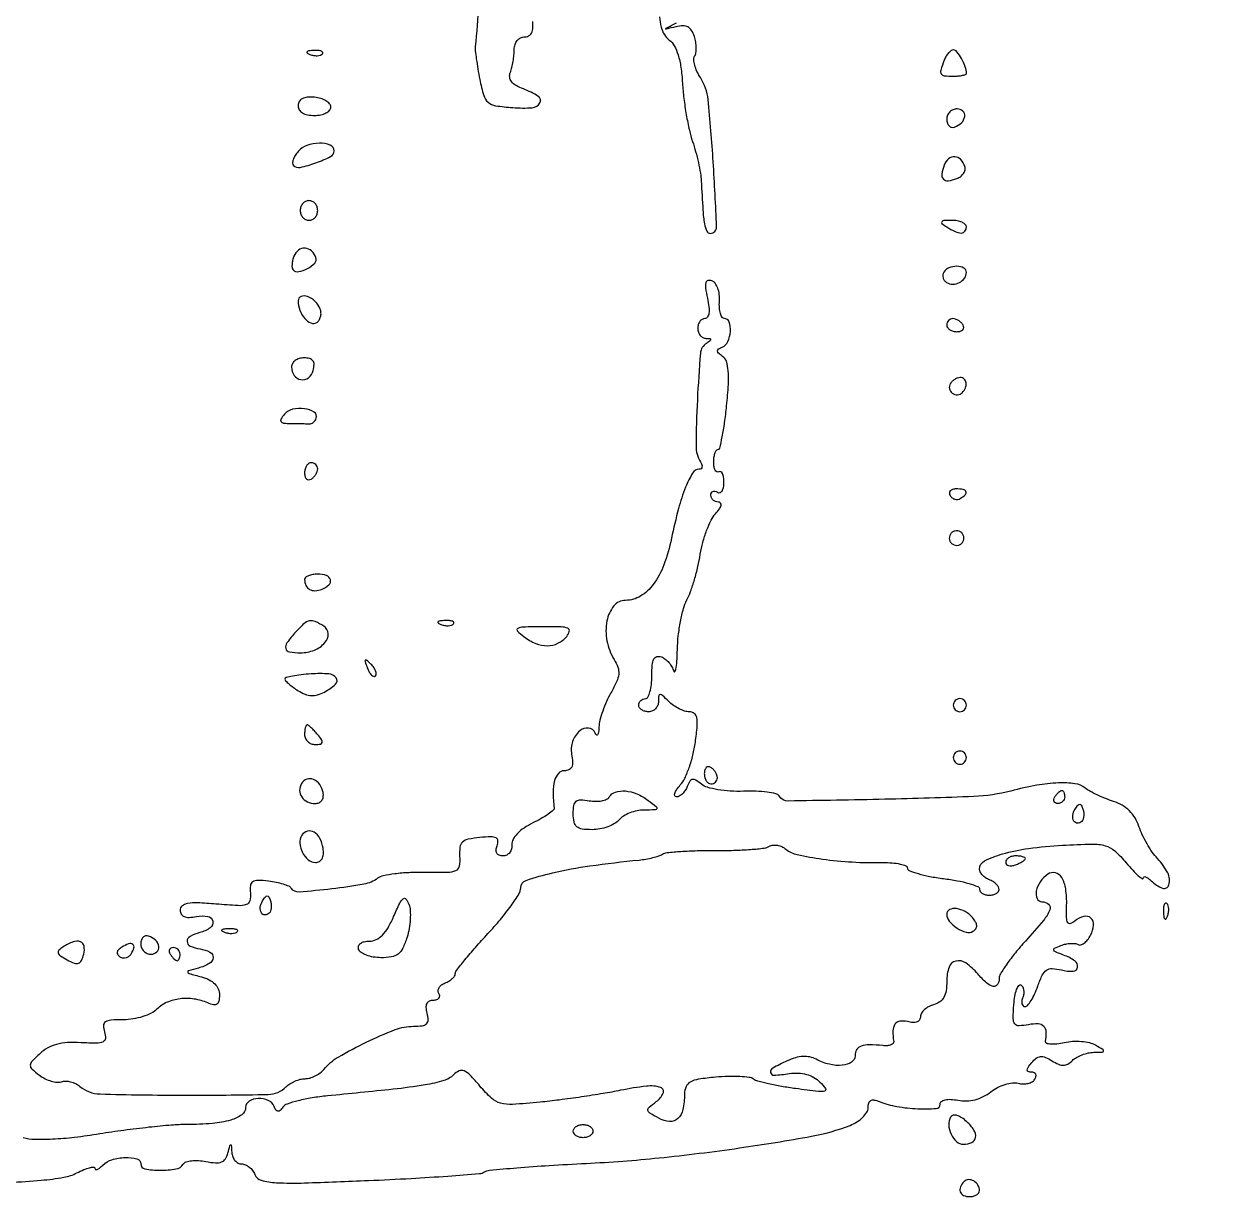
# Model space of a CAD drawing. Extents: x 0 to 4160, y 0 to 3120.
# Drawn here: x 2944.1 to 3125.7, y 1189 to 1369 of the extents above; entities that cross this region are included whole.
import ezdxf

# ---------------------------------------------------------------- set-up
doc = ezdxf.new("R2010")
doc.units = 0

msp = doc.modelspace()

# ---------------------------------------------------------------- linework, layer by layer
for points in [[(4159.499279, 606.274193, 0.000001), (4159.667734, 974.478125, 0.000057)], [(757.647081, 3119.740147, 0.000002), (520.492565, 3119.487217, 0.4139)], [(1964.75, 0.149832, 0.000016), (2717.930904, 0.232101, 0.000028), (3351.473438, 0.357111)], [(4159.806661, 1380.08378, 0.000034), (4159.883999, 1862.25)], [(3013.550137, 1371.921786, -0.00915), (3013.04372, 1365.5, 0.051861), (3013.047728, 1364.895808, 0.006788), (3013.206691, 1363.61875, 0.007834), (3013.440274, 1362.104813, 0.006484), (3013.735149, 1360.5, 0.022306), (3014.329684, 1358.063019, 0.145619), (3015.00559, 1357.015671, 0.139886), (3016.157292, 1356.486747, 0.020034), (3018.761939, 1356.192502, 0.033851), (3021.744894, 1356.178322, 0.251637), (3022.909534, 1356.901952, 0.403199), (3022.656327, 1357.91589, 0.049098), (3020.398345, 1359.038649, -0.03894), (3019.266136, 1359.573278, -0.097313), (3018.577438, 1360.168855, -0.138364), (3018.302418, 1360.840234, -0.120632), (3018.398345, 1361.595686, 0.031723), (3018.629173, 1362.334082, 0.017166), (3018.823264, 1363.266482, 0.017037), (3018.956352, 1364.233035, 0.025696), (3019, 1365.081787, -0.078064), (3019.11754, 1365.830044, -0.095709), (3019.457724, 1366.449121, -0.105381), (3019.973323, 1366.85552, -0.114882), (3020.593838, 1367, 0.168774), (3021.362141, 1367.266944, 0.184582), (3021.764581, 1367.942987, 0.067681), (3021.814933, 1369.312995, 0.009565)], [(3041.157963, 1370.056127, 0.052093), (3041.407467, 1368.487731, 0.070894), (3041.899842, 1367.33412, 0.098938), (3042.656093, 1366.50952, -0.110659), (3043.415415, 1365.642027, -0.050739), (3044.000131, 1364.248138, -0.038991), (3044.420014, 1362.35139, -0.019748), (3044.665417, 1359.915932, 0.015643), (3044.879197, 1357.604245, 0.011958), (3045.252231, 1355.092075, 0.012127), (3045.715347, 1352.754465, 0.027747), (3046.203574, 1351.026163, -0.015887), (3046.676183, 1349.493047, -0.012406), (3047.094529, 1347.801435, -0.012591), (3047.405525, 1346.205445, -0.029671), (3047.536153, 1345, 0.003629), (3047.785062, 1340.550099, 0.026758), (3048.032534, 1338.438029, 0.065476), (3048.371717, 1337.345059, 0.292738), (3048.910577, 1337, 0.426636), (3049.882081, 1338.013417, 0.005337), (3049.357833, 1347.914639, 0.009289), (3048.574098, 1357.43362, 0.119411), (3047.396912, 1360.778246, -0.035649), (3046.875142, 1361.722421, -0.042923), (3046.529683, 1362.675338, -0.048216), (3046.39121, 1363.503668, -0.156985), (3046.522987, 1364.037194, 0.102946), (3046.711195, 1364.555355, 0.039072), (3046.761524, 1365.326963, 0.036637), (3046.68603, 1366.200458, 0.036986), (3046.483896, 1367.050739, 0.061708), (3046.060324, 1367.972875, 0.133594), (3045.494667, 1368.501245, 0.128683), (3044.723962, 1368.6815, 0.055261), (3043.669349, 1368.536519, -0.001202), (3042.162511, 1368.160379, -0.528341), (3042.096369, 1368.21956, -0.244959), (3042.177123, 1368.334687, -0.000826), (3043.75, 1369.147544, 0.110992)], [(2941.991519, 1192.20202, 0.014894), (2946.804296, 1192.501034, 0.019498), (2950.233379, 1192.952229, 0.077009), (2952.24535, 1193.626875, -0.019659), (2953.302391, 1194.121847, -0.037563), (2954.190822, 1194.419749, -0.053928), (2954.811877, 1194.507707, -0.423894), (2955, 1194.32568, 0.310696), (2955.110933, 1194.16439, 0.187723), (2955.3525, 1194.165669, 0.07374), (2955.738463, 1194.388522, 0.028646), (2956.2, 1194.8, -0.124745), (2957.604788, 1195.636714, -0.063714), (2959.644095, 1195.969428, -0.074218), (2961.410983, 1195.76767, -0.339437), (2962, 1195, 0.361511), (2962.631573, 1194.240641, 0.044573), (2964.943297, 1194.022367, 0.043357), (2967.371787, 1194.220987, 0.215484), (2968.479756, 1194.967245, -0.178054), (2968.905038, 1195.300596, -0.049853), (2969.744257, 1195.4819, -0.043611), (2970.803436, 1195.509423, -0.034065), (2971.944989, 1195.361002, 0.029712), (2973.407447, 1195.157909, 0.111647), (2974.318419, 1195.28981, 0.158815), (2974.904963, 1195.765258, 0.080852), (2975.290214, 1196.643757, -0.002749), (2975.593192, 1197.794614, -0.290487), (2975.707781, 1197.899763, -0.442739), (2975.804938, 1197.824895, -0.003615), (2975.883999, 1196.75, 0.076867), (2976.033243, 1196.081412, 0.084836), (2976.375122, 1195.514062, 0.093655), (2976.8526, 1195.133875, 0.12202), (2977.393011, 1195, -0.103409), (2977.972182, 1194.878923, -0.066727), (2978.560219, 1194.522084, -0.062919), (2979.067635, 1193.995055, -0.068698), (2979.410341, 1193.373052, 0.240515), (2980.38479, 1192.49691, 0.052089), (2982.692008, 1192.133612, 0.021401), (2986.99631, 1192.09358, 0.002406), (2996.766522, 1192.468044, 0.003062), (3003.248237, 1192.787491, 0.004681), (3008.864323, 1193.151535, 0.001763), (3013.678071, 1193.525932, 0.118659), (3014.454719, 1193.781032, -0.11582), (3015.219658, 1194.037042, -0.002228), (3019.402569, 1194.405645, -0.00526), (3024.312461, 1194.764297, -0.003485), (3029.955527, 1195.077393, 0.01351), (3041.117514, 1195.921426, 0.010135), (3053.348329, 1197.430462, 0.009026), (3064.378343, 1199.222704, 0.04804), (3070.25, 1200.880256, 0.047948), (3071.301972, 1201.410611, 0.053502), (3072.192187, 1202.115438, 0.060724), (3072.801099, 1202.879447, 0.138782), (3073, 1203.582238, -0.071763), (3073.101765, 1204.287616, -0.20147), (3073.410786, 1204.666506, -0.169923), (3073.94176, 1204.748043, -0.049169), (3074.75, 1204.513423, 0.051582), (3077.40131, 1203.757604, 0.033484), (3080.572735, 1203.414739, 0.028292), (3083.370048, 1203.458996, 0.393167), (3084, 1204.136283, -0.236874), (3084.201604, 1204.537958, -0.10814), (3084.750708, 1204.786476, -0.067306), (3085.613532, 1204.851443, -0.032418), (3086.716057, 1204.713947, 0.055063), (3088.024439, 1204.610542, 0.055095), (3089.323583, 1204.795241, 0.054125), (3090.571405, 1205.264135, 0.049773), (3091.727945, 1206.000642, -0.047349), (3092.745047, 1206.655287, -0.042964), (3093.900232, 1207.132008, -0.045593), (3095.01527, 1207.374793, -0.095046), (3095.899029, 1207.316153, 0.058973), (3096.666148, 1207.209639, 0.062652), (3097.42079, 1207.289157, 0.070212), (3098.050018, 1207.533442, 0.127359), (3098.446158, 1207.912882, 0.085404), (3098.613543, 1208.328121, 0.164234), (3098.573616, 1208.680659, 0.180203), (3098.334417, 1208.915348, 0.105211), (3097.936572, 1209, -0.079043), (3097.436285, 1209.079586, -0.329538), (3097.269791, 1209.313484, -0.149768), (3097.403652, 1209.723773, -0.020009), (3097.962833, 1210.455217, -0.056068), (3098.659887, 1211.125809, -0.142317), (3099.308281, 1211.378266, -0.124297), (3100.048674, 1211.259721, -0.038058), (3101.060319, 1210.730257, 0.036825), (3102.05338, 1210.207401, 0.10675), (3102.810444, 1210.055262, 0.128344), (3103.478711, 1210.239973, 0.065201), (3104.175041, 1210.775041, -0.066773), (3104.792849, 1211.246702, -0.038182), (3105.642356, 1211.649101, -0.037407), (3106.575268, 1211.928783, -0.050457), (3107.45, 1212.030409, 0.006471), (3108.733814, 1212.066075, 0.334263), (3108.915395, 1212.214691, 0.325381), (3108.82512, 1212.434672, 0.006293), (3107.711804, 1213.101475, 0.076475), (3106.813555, 1213.454422, 0.035411), (3105.570465, 1213.643504, 0.034021), (3104.209441, 1213.660029, 0.040104), (3102.933226, 1213.485334, -0.024334), (3101.796574, 1213.293091, -0.045465), (3100.864451, 1213.266967, -0.06857), (3100.249697, 1213.391438, -0.367356), (3100.089844, 1213.664268, 0.054494), (3100.185798, 1215.13319, 0.188578), (3099.807267, 1215.989023, 0.189695), (3098.950512, 1216.357992, 0.055207), (3097.491302, 1216.243088, -0.03603), (3096.031627, 1216.071738, -0.249666), (3095.402966, 1216.371165, -0.164351), (3095.147989, 1217.163947, -0.014684), (3095.241302, 1219.284309, -0.022914), (3095.398779, 1220.599552, -0.044491), (3095.664346, 1221.622904, -0.070589), (3095.98598, 1222.235054, -0.393026), (3096.318174, 1222.301398, -0.139745), (3096.590529, 1222.003876, -0.079351), (3096.738327, 1221.534748, -0.068653), (3096.743818, 1220.971268, -0.059837), (3096.599558, 1220.398849, 0.053708), (3096.45756, 1219.863115, 0.096842), (3096.476246, 1219.410912, 0.145142), (3096.647055, 1219.114413, 0.192288), (3096.93356, 1219, 0.221199), (3097.336944, 1219.187638, 0.034751), (3097.867198, 1219.914059, 0.03307), (3098.410107, 1220.919867, 0.023358), (3098.889091, 1222.111692, -0.02673), (3099.574806, 1223.785221, -0.131953), (3100.229078, 1224.554608, -0.165286), (3101.097869, 1224.800751, -0.048632), (3102.486916, 1224.59264, 0.069611), (3104.279477, 1224.400269, 0.360691), (3104.971571, 1225.012722, 0.289303), (3104.55208, 1225.980028, 0.061092), (3102.839531, 1226.863658, -0.009844), (3101.572909, 1227.360774, -0.230307), (3101.324193, 1227.641853, -0.365756), (3101.450195, 1227.916874, -0.018374), (3102.429773, 1228.334678, -0.038881), (3103.163161, 1228.552481, -0.039312), (3103.918716, 1228.653089, -0.042313), (3104.587548, 1228.632496, -0.109996), (3105.040069, 1228.475236, 0.214296), (3105.448061, 1228.421328, 0.08854), (3105.956433, 1228.677939, 0.065545), (3106.486419, 1229.196994, 0.043407), (3106.952531, 1229.911303, 0.098107), (3107.420216, 1231.44595, 0.240489), (3107.003592, 1232.514418, 0.255316), (3105.925132, 1232.763564, 0.105339), (3104.554002, 1232.044818, -0.091464), (3103.882585, 1231.668987, -0.370299), (3103.480701, 1231.830158, -0.115822), (3103.287192, 1232.589613, -0.011804), (3103.296045, 1234.46049, 0.041711), (3103.158238, 1236.961978, 0.101959), (3102.543261, 1238.691553, 0.197377), (3101.574504, 1239.407147, 0.211466), (3100.418699, 1239.208359, 0.096655), (3099.289313, 1238.091488, 0.097925), (3098.669136, 1236.636938, 0.156048), (3098.786533, 1235.487684, 0.298249), (3099.531385, 1235, -0.181546), (3100.551011, 1234.617164, -0.323549), (3100.742949, 1233.784667, -0.074833), (3099.741209, 1232.145743, -0.009388), (3097, 1229, 0.013435), (3095.468119, 1227.213058, 0.017689), (3094.175, 1225.499465, 0.015254), (3093.207126, 1224.024027, 0.138391), (3093, 1223.290025, -0.137742), (3092.737634, 1222.355715, -0.319556), (3092.102904, 1222.083853, -0.131747), (3091.080305, 1222.610931, -0.03121), (3089.732028, 1224, 0.061455), (3087.9123, 1225.661384, 0.214269), (3086.388504, 1225.962399, 0.259074), (3085.352903, 1225.027901, 0.082605), (3085, 1222.90638, -0.036274), (3084.892253, 1221.423134, -0.090272), (3084.546112, 1220.396145, -0.116362), (3083.927062, 1219.713835, -0.086845), (3083, 1219.289749, 0.056807), (3082.235179, 1218.993745, 0.063477), (3081.5875, 1218.541508, 0.072617), (3081.148567, 1218.00913, 0.136974), (3081, 1217.476988, -0.146579), (3080.853043, 1216.986469, -0.156904), (3080.463706, 1216.673325, -0.107536), (3079.832294, 1216.576709, -0.04838), (3079, 1216.710251, 0.09807), (3077.843737, 1216.780017, 0.210491), (3077.09757, 1216.322359, 0.149647), (3076.774314, 1215.308364, 0.045545), (3076.903786, 1213.68338, -0.233229), (3076.816158, 1213.387283, -0.11392), (3076.482518, 1213.160038, -0.075058), (3075.940964, 1213.038231, -0.043431), (3075.272207, 1213.048534, 0.021435), (3073.158943, 1213.1741, 0.091308), (3071.916645, 1212.96644, 0.173735), (3071.250722, 1212.41484, 0.13455), (3071, 1211.5, -0.256925), (3070.463993, 1210.525737, -0.119372), (3069.053708, 1210.047032, -0.082301), (3067.082404, 1210.194398, -0.063221), (3065.062615, 1210.96649, 0.071559), (3064.103416, 1211.315019, 0.065611), (3063.055338, 1211.393366, 0.057493), (3061.903846, 1211.19419, 0.037135), (3060.636158, 1210.71649, 0.017227), (3058.442738, 1209.604904, 0.318884), (3058.122538, 1208.941884, 0.385236), (3058.641192, 1208.532753, 0.019551), (3060.963314, 1208.781308, -0.045233), (3062.351869, 1208.858206, -0.058546), (3063.611998, 1208.665127, -0.062978), (3064.718904, 1208.20392, -0.066302), (3065.654935, 1207.487922, -0.042147), (3066.485966, 1206.503595, -0.522396), (3066.346111, 1206.115523, -0.095667), (3065.418879, 1206.049262, -0.003583), (3061.941621, 1206.491779, -0.009667), (3059.784708, 1206.824561, -0.012204), (3057.804726, 1207.21937, -0.010346), (3056.172582, 1207.622099, -0.090035), (3055.5, 1207.940541, 0.125638), (3054.844892, 1208.196001, 0.017982), (3053.398438, 1208.320543, 0.019492), (3051.642005, 1208.339779, 0.015526), (3049.75, 1208.227876, 0.014229), (3047.134523, 1207.916262, 0.08746), (3045.85201, 1207.48909, 0.171532), (3045.216577, 1206.786211, 0.097347), (3044.984687, 1205.649306, -0.049949), (3044.731062, 1203.286699, -0.154637), (3043.952176, 1201.905925, -0.213212), (3042.70661, 1201.478981, -0.100709), (3041.044599, 1201.976132, -0.014131), (3039.693041, 1202.749366, -0.221989), (3039.406632, 1203.180862, -0.258834), (3039.576787, 1203.636429, -0.018856), (3040.665852, 1204.497616, 0.125714), (3041.733417, 1205.79293, 0.453268), (3041.357436, 1206.653406, 0.106826), (3039.172256, 1206.86134, 0.020557), (3035.22231, 1206.227626, -0.008741), (3032.559846, 1205.735692, -0.004669), (3029.25358, 1205.216078, -0.004647), (3025.867155, 1204.748336, -0.007228), (3022.938815, 1204.414519, -0.009101), (3018.73372, 1204.073799, -0.081357), (3016.895565, 1204.257689, -0.122404), (3015.529517, 1205.014037, -0.030518), (3013.756514, 1206.87752, 0.014824), (3012.257631, 1208.555266, 0.102088), (3011.355594, 1209.183743, 0.208006), (3010.590294, 1209.179835, 0.092797), (3009.741769, 1208.598912, -0.125831), (3008.245078, 1207.711788, -0.029745), (3005.391349, 1207.057941, -0.015144), (3000.499422, 1206.391132, -0.002199), (2990.5, 1205.379872, 0.016369), (2988.141878, 1205.073673, 0.021591), (2986.019824, 1204.632371, 0.019687), (2984.32291, 1204.130454, 0.156467), (2983.673869, 1203.649863, -0.042236), (2983.249822, 1203.153941, -0.21678), (2982.91847, 1203.032239, -0.233311), (2982.625779, 1203.205065, -0.048419), (2982.340536, 1203.75, 0.19489), (2981.448816, 1204.668844, 0.112), (2979.911181, 1204.968316, 0.128375), (2978.535597, 1204.563705, 0.263179), (2978, 1203.616631, -0.243715), (2977.421441, 1202.500174, -0.083355), (2975.72723, 1201.685424, -0.050432), (2972.94705, 1201.176216, -0.019125), (2969, 1201.009849, 0.019785), (2966.685456, 1200.909231, 0.006284), (2963.247608, 1200.579649, 0.006262), (2959.421722, 1200.115732, 0.006932), (2955.736539, 1199.56986, -0.010963), (2951.890042, 1199.031739, -0.016753), (2948.533288, 1198.750564, -0.018705), (2945.806304, 1198.716039, -0.063725), (2944.054099, 1198.984485, 0.046527)]]:
    msp.add_lwpolyline(points, format="xyb")
for points in [[(2987.8125, 1364.316886, 0.051402), (2988.359369, 1364.160852, 0.05415), (2988.916927, 1364.123424, 0.060344), (2989.402231, 1364.202593, 0.126455), (2989.729167, 1364.395833, 0.296942), (2989.77538, 1364.614691, 0.208169), (2989.592839, 1364.799335, 0.077125), (2989.112848, 1364.910055, 0.028489), (2988.416667, 1364.921053, 0.018894), (2987.670344, 1364.862007, 0.168741), (2987.37858, 1364.720685, 0.470617), (2987.395823, 1364.538436, 0.054073)], [(3084.606989, 1363.418213, 0.015787), (3084.084881, 1361.917637, 0.209457), (3084.147531, 1361.348708, 0.245206), (3084.599963, 1361.060467, 0.021585), (3086, 1361, 0.019696), (3086.766597, 1361.03021, 0.031851), (3087.4125, 1361.12285, 0.033708), (3087.88502, 1361.255419, 0.31754), (3088, 1361.418213, 0.087788), (3087.820251, 1362.434092, 0.039771), (3087.255405, 1363.66651, 0.036436), (3086.559124, 1364.724422, 0.233053), (3086, 1365, 0.157772), (3085.655374, 1364.888479, 0.055768), (3085.266569, 1364.53535, 0.048552), (3084.897279, 1364.023499, 0.040412)], [(2986, 1356.488798, 0.142682), (2986.178602, 1355.875664, 0.117227), (2986.669802, 1355.39888, 0.087273), (2987.460701, 1355.098459, 0.047262), (2988.5, 1355, 0.049302), (2989.456696, 1355.094565, 0.069298), (2990.265625, 1355.376556, 0.089473), (2990.810154, 1355.792464, 0.187154), (2991, 1356.281892, 0.179068), (2990.812968, 1356.787383, 0.081408), (2990.265625, 1357.248007, 0.065117), (2989.45659, 1357.596822, 0.048649), (2988.5, 1357.770691, 0.041739), (2987.413065, 1357.769762, 0.097688), (2986.635058, 1357.546849, 0.140938), (2986.171306, 1357.111487, 0.135045)], [(3085, 1354.416667, 0.077096), (3085.089234, 1353.841384, 0.119977), (3085.348828, 1353.414714, 0.144529), (3085.735738, 1353.204183, 0.134046), (3086.1875, 1353.229167, 0.113253), (3087.250696, 1353.877068, 0.165501), (3087.742973, 1354.846361, 0.244413), (3087.459866, 1355.653027, 0.190724), (3086.583333, 1356, 0.099038), (3085.979073, 1355.879125, 0.097945), (3085.465104, 1355.534896, 0.097945), (3085.120875, 1355.020927, 0.099038)], [(2986.019994, 1349.524091, 0.037932), (2985.56286, 1348.879546, 0.054097), (2985.268716, 1348.243192, 0.068192), (2985.16631, 1347.707007, 0.212605), (2985.294999, 1347.371667, 0.256581), (2986.331529, 1347.070157, 0.030795), (2988.704289, 1347.754571, 0.030439), (2990.966536, 1348.719721, 0.283953), (2991.5, 1349.583333, 0.306762), (2990.903455, 1350.464162, 0.098066), (2989.266946, 1350.769904, 0.079998), (2987.345959, 1350.439231, 0.137851)], [(3084.599669, 1347.399136, 0.053239), (3084.241507, 1346.052934, 0.233725), (3084.481819, 1345.291086, 0.241491), (3085.223835, 1345.035162, 0.056216), (3086.54003, 1345.376987, 0.069607), (3087.131914, 1345.704496, 0.082578), (3087.57237, 1346.166407, 0.095236), (3087.796894, 1346.68734, 0.13552), (3087.770658, 1347.188026, 0.108586), (3087.130739, 1348.260248, 0.189708), (3086.208525, 1348.696028, 0.200808), (3085.276537, 1348.376937, 0.120117)], [(2986.333333, 1340.5, 0.087646), (2986.434507, 1339.927262, 0.094518), (2986.725, 1339.440625, 0.100101), (2987.158026, 1339.115099, 0.111732), (2987.666667, 1339, 0.111732), (2988.175307, 1339.115099, 0.100101), (2988.608333, 1339.440625, 0.094518), (2988.898827, 1339.927262, 0.087646), (2989, 1340.5, 0.087646), (2988.898827, 1341.072738, 0.094518), (2988.608333, 1341.559375, 0.100101), (2988.175307, 1341.884901, 0.111732), (2987.666667, 1342, 0.111732), (2987.158026, 1341.884901, 0.100101), (2986.725, 1341.559375, 0.094518), (2986.434507, 1341.072738, 0.087646)], [(3085, 1338, 0.031558), (3086.301377, 1337.270972, 0.112355), (3087.227035, 1337.060308, 0.234725), (3087.775753, 1337.332924, 0.163584), (3088, 1338, 0.210568), (3087.832025, 1338.381177, 0.082215), (3087.339063, 1338.701752, 0.062416), (3086.611405, 1338.917196, 0.042523), (3085.75, 1338.984687, 0.011293), (3084.555791, 1338.949578, 0.220444), (3084.237851, 1338.781653, 0.409657), (3084.271114, 1338.520491, 0.023197)], [(2985.376987, 1333.54003, 0.03318), (2985.173447, 1332.882206, 0.041437), (2985.077362, 1332.250345, 0.046514), (2985.090357, 1331.728098, 0.168457), (2985.233333, 1331.433333, 0.248541), (2986.101229, 1331.166583, 0.076081), (2987.437108, 1331.640472, 0.078354), (2988.54228, 1332.479147, 0.278645), (2988.729764, 1333.310707, 0.128205), (2988.074634, 1334.317733, 0.169269), (2987.075044, 1334.74466, 0.178626), (2986.066919, 1334.449051, 0.142359)], [(3084.542705, 1331.069098, 0.108373), (3084.401101, 1330.665803, 0.099685), (3084.434921, 1330.22714, 0.095498), (3084.639411, 1329.820631, 0.090427), (3084.983688, 1329.510081, 0.142343), (3085.922836, 1329.249368, 0.116119), (3086.93936, 1329.501581, 0.11951), (3087.715504, 1330.171804, 0.156409), (3088, 1331.059017, 0.280205), (3087.598328, 1331.719488, 0.119333), (3086.552855, 1331.975841, 0.09745), (3085.337303, 1331.740337, 0.159216)], [(3048.473974, 1327.118494, -0.023788), (3048.700904, 1325.785602, -0.061806), (3048.698585, 1324.813608, -0.111589), (3048.483482, 1324.220836, -0.255459), (3048.079455, 1324, 0.13778), (3047.667817, 1323.884374, 0.100168), (3047.31709, 1323.559375, 0.086008), (3047.080961, 1323.073271, 0.070264), (3047, 1322.5, 0.081749), (3047.094491, 1321.92593, 0.09112), (3047.367188, 1321.436127, 0.099323), (3047.773192, 1321.105752, 0.118755), (3048.25, 1320.984687, -0.025185), (3048.832758, 1320.948154, -0.35572), (3048.969105, 1320.808748, -0.261862), (3048.875826, 1320.600674, -0.017674), (3048.319726, 1320.218763, 0.234847), (3047.409916, 1318.711307, 0.007918), (3046.93942, 1311.576383, 0.010385), (3046.73453, 1304.571545, 0.141444), (3047.414732, 1302.137967, -0.057612), (3047.619237, 1301.701851, -0.123945), (3047.647504, 1301.334278, -0.190759), (3047.501554, 1301.094546, -0.16316), (3047.219532, 1301, 0.26337), (3046.218015, 1300.43314, 0.039598), (3045.150489, 1298.286858, 0.030904), (3044.062815, 1295.011389, 0.012785), (3042.983138, 1290.466862, -0.036308), (3041.813064, 1286.401935, -0.070856), (3040.216105, 1283.438904, -0.096437), (3038.254045, 1281.637578, -0.138484), (3035.996205, 1281, 0.226589), (3034.194791, 1280.139458, 0.122763), (3033.136735, 1277.863657, 0.095073), (3033.132755, 1274.823758, 0.092318), (3034.25, 1271.963461, -0.056171), (3034.8099, 1270.787217, -0.108016), (3034.931042, 1269.755177, -0.082481), (3034.616435, 1268.58638, -0.023064), (3033.75, 1266.89599, 0.024838), (3033.074267, 1265.56606, 0.020966), (3032.490872, 1264.099097, 0.021485), (3032.072086, 1262.714062, 0.053621), (3031.921053, 1261.66896, -0.021518), (3031.860057, 1260.902483, -0.109734), (3031.717915, 1260.501973, -0.454909), (3031.536053, 1260.473125, -0.123201), (3031.340382, 1260.74201, 0.274561), (3030.326443, 1261.514356, 0.214144), (3028.980047, 1261.087713, 0.126913), (3027.891336, 1259.460059, 0.132249), (3027.74848, 1257.535409, -0.032334), (3027.900253, 1256.320066, -0.120447), (3027.763129, 1255.567141, -0.187895), (3027.340818, 1255.149826, -0.102353), (3026.616577, 1255, 0.217885), (3025.7318, 1254.595224, 0.112914), (3025.150285, 1253.499172, 0.068241), (3024.92341, 1251.717342, 0.029167), (3025.086801, 1249.316169, -0.254081), (3024.950554, 1248.966319, -0.022078), (3024.167919, 1248.361865, -0.024787), (3023.109043, 1247.692193, -0.016535), (3021.836801, 1247.027747, 0.035185), (3020.487326, 1246.257641, 0.05371), (3019.453856, 1245.393795, 0.066888), (3018.810418, 1244.518072, 0.146296), (3018.638889, 1243.711578, -0.086917), (3018.578316, 1243.058098, -0.101478), (3018.297565, 1242.502776, -0.109514), (3017.841496, 1242.132244, -0.116555), (3017.2819, 1242, -0.089974), (3016.695344, 1242.106411, -0.174544), (3016.337081, 1242.41096, -0.155325), (3016.230727, 1242.903968, -0.067776), (3016.385731, 1243.562816, 0.103157), (3016.508094, 1244.317109, 0.277905), (3016.219144, 1244.751574, 0.118258), (3015.423192, 1244.918189, 0.016775), (3013.74272, 1244.812816, 0.026462), (3011.972275, 1244.546904, 0.138454), (3011.10561, 1244.098843, 0.174335), (3010.708435, 1243.323269, 0.047946), (3010.663494, 1241.930905, -0.060798), (3010.576301, 1240.426483, -0.247684), (3010.029249, 1239.728753, -0.103057), (3008.773508, 1239.454693, -0.00728), (3005.163494, 1239.473004, 0.016616), (3002.895917, 1239.442168, 0.019822), (3000.765916, 1239.257535, 0.018973), (2999.004474, 1238.965959, 0.109069), (2998.146006, 1238.583347, -0.115827), (2996.053279, 1237.683923, -0.014817), (2991.178626, 1236.968817, -0.010122), (2986.162775, 1236.486905, -0.26995), (2985, 1237.05116, 0.144216), (2984.626411, 1237.361172, 0.02566), (2983.765625, 1237.680169, 0.025881), (2982.685251, 1237.958151, 0.020794), (2981.5, 1238.147612, 0.022151), (2979.849807, 1238.267681, 0.152564), (2979.076847, 1238.050046, 0.22449), (2978.726854, 1237.48161, 0.053254), (2978.72248, 1236.338778, -0.086134), (2978.639562, 1235.143561, -0.260333), (2978.102348, 1234.567442, -0.092394), (2976.850167, 1234.407934, -0.007205), (2973.47248, 1234.651455, 0.010606), (2970.679537, 1234.833726, 0.054017), (2969.127557, 1234.734307, 0.129444), (2968.312145, 1234.360975, 0.224665), (2968, 1233.701349, 0.136038), (2968.165362, 1233.104819, 0.168616), (2968.605001, 1232.737607, 0.103761), (2969.368055, 1232.618377, 0.034289), (2970.5, 1232.755249, -0.089816), (2972.232095, 1232.772107, -0.30969), (2972.996811, 1232.03049, -0.299554), (2972.5917, 1231.022115, -0.087954), (2971, 1230.289749, 0.058933), (2969.513102, 1229.707027, 0.280959), (2969.069997, 1228.953813, 0.295899), (2969.543082, 1228.249406, 0.062228), (2971.039611, 1227.819551, -0.081744), (2972.55956, 1227.318326, -0.300533), (2973.02591, 1226.475217, -0.247816), (2972.449818, 1225.565438, -0.066002), (2970.809017, 1224.893568, 0.005646), (2969.277517, 1224.472796, 0.424348), (2969.16856, 1224.267901, 0.249178), (2969.385461, 1224.058216, 0.003289), (2971.25, 1223.53516, -0.04643), (2972.454358, 1223.082228, -0.083441), (2973.311942, 1222.47128, -0.100466), (2973.821205, 1221.702454, -0.096492), (2974, 1220.784603, -0.043221), (2973.917601, 1219.833144, -0.198874), (2973.627193, 1219.375446, -0.210898), (2973.11143, 1219.272469, -0.048796), (2972.25, 1219.554262, 0.066183), (2970.151919, 1220.160962, 0.06767), (2967.984459, 1220.191706, 0.071937), (2966.007782, 1219.656168, 0.094579), (2964.465211, 1218.608068, -0.082866), (2963.600557, 1217.990727, -0.037386), (2962.302575, 1217.47237, -0.035688), (2960.817636, 1217.118616, -0.040653), (2959.361184, 1217, 0.016522), (2957.453899, 1216.936957, 0.127172), (2956.611804, 1216.658766, 0.254179), (2956.309004, 1216.10571, 0.077766), (2956.458424, 1215.130995, -0.087411), (2956.590434, 1214.143937, -0.283628), (2956.236237, 1213.619672, -0.109652), (2955.257547, 1213.415715, -0.010848), (2952.842818, 1213.499465, 0.027861), (2950.800746, 1213.500804, 0.050475), (2949.151722, 1213.241591, 0.059898), (2947.791496, 1212.703918, 0.06357), (2946.627315, 1211.867418, 0.013879), (2945.372919, 1210.63199, 0.188487), (2945.131684, 1210.049532, 0.219553), (2945.369891, 1209.504733, 0.019401), (2946.560309, 1208.527105, 0.045554), (2947.404307, 1208.000636, 0.044751), (2948.334636, 1207.632031, 0.048396), (2949.210182, 1207.462671, 0.109359), (2949.876748, 1207.54541, -0.094253), (2950.511347, 1207.643526, -0.054128), (2951.280167, 1207.533061, -0.051425), (2952.057526, 1207.246115, -0.059157), (2952.721038, 1206.816555, 0.168256), (2955.782263, 1205.666622, 0.005957), (2968.571491, 1205.487148, 0.00545), (2981.449291, 1205.600243, 0.193785), (2984.149832, 1206.75, -0.056687), (2984.751377, 1207.228615, -0.038845), (2985.525545, 1207.632812, -0.039107), (2986.343857, 1207.908859, -0.061873), (2987.077555, 1208, 0.071224), (2987.806603, 1208.104381, 0.044602), (2988.610451, 1208.419462, 0.043926), (2989.3631, 1208.881434, 0.060016), (2989.940209, 1209.427956, -0.086941), (2992.143375, 1211.301147, -0.020677), (2996.408853, 1213.575378, -0.020419), (3000.837713, 1215.487942, -0.091963), (3003.598226, 1216, 0.029705), (3004.957643, 1216.080835, 0.161219), (3005.617238, 1216.39013, 0.213992), (3005.858118, 1216.974456, 0.05635), (3005.710251, 1218, -0.047857), (3005.56842, 1218.878104, -0.126882), (3005.686307, 1219.498023, -0.174262), (3006.054399, 1219.866115, -0.110532), (3006.652637, 1220, 0.071959), (3007.1673, 1220.074455, 0.147686), (3007.504744, 1220.295825, 0.188974), (3007.614828, 1220.624262, 0.126528), (3007.495635, 1221.007063, -0.148943), (3007.382065, 1221.437686, -0.123594), (3007.515309, 1221.894529, -0.099723), (3007.885502, 1222.309425, -0.069381), (3008.436618, 1222.614052, 0.040945), (3009.034847, 1222.90174, 0.04895), (3009.540757, 1223.268995, 0.056214), (3009.889521, 1223.656563, 0.156366), (3010, 1224.001196, -0.166182), (3010.169605, 1224.497404, -0.005689), (3011.463606, 1226.130434, -0.010127), (3013.073282, 1228.034868, -0.006834), (3014.98249, 1230.144208, 0.013855), (3016.891866, 1232.314207, 0.018133), (3018.506516, 1234.404888, 0.015841), (3019.714159, 1236.209767, 0.137672), (3019.98249, 1237.127751, -0.320205), (3020.815917, 1238.269538, -0.022381), (3024.854396, 1239.412177, -0.022806), (3030.539152, 1240.478212, -0.010409), (3038.042302, 1241.374949, 0.018444), (3039.090901, 1241.517393, 0.017774), (3040.139302, 1241.738052, 0.018018), (3041.047744, 1241.998315, 0.059701), (3041.610986, 1242.259576, -0.112886), (3042.335293, 1242.50666, -0.008511), (3044.416541, 1242.688, -0.011405), (3046.932644, 1242.806547, -0.008421), (3049.720511, 1242.827266, 0.009352), (3052.51666, 1242.853256, 0.012388), (3055.058437, 1242.987519, 0.00979), (3057.158019, 1243.19209, 0.109653), (3057.945632, 1243.466399, -0.111592), (3058.484222, 1243.651668, -0.06972), (3059.153873, 1243.63146, -0.064509), (3059.847037, 1243.418387, -0.066513), (3060.455163, 1243.037212, 0.120927), (3062.189857, 1242.194893, 0.018325), (3066.015381, 1241.519662, 0.020206), (3070.565142, 1241.073936, 0.018766), (3075.25, 1240.981534, -0.02287), (3076.687232, 1240.941389, -0.03683), (3077.898438, 1240.761699, -0.042538), (3078.767061, 1240.487344, -0.303822), (3079, 1240.139381, 0.310478), (3079.268377, 1239.748844, 0.021049), (3080.615625, 1239.295587, 0.024267), (3082.391904, 1238.872332, 0.015276), (3084.5, 1238.543267, -0.015598), (3086.608068, 1238.212813, -0.024745), (3088.384375, 1237.785334, -0.021775), (3089.728114, 1237.326286, -0.308806), (3090, 1236.928044, 0.158821), (3090.115345, 1236.574075, 0.096983), (3090.440625, 1236.272613, 0.078773), (3090.92637, 1236.069055, 0.059974), (3091.5, 1236, 0.057609), (3092.073715, 1236.066322, 0.076852), (3092.559375, 1236.262322, 0.095748), (3092.884842, 1236.552359, 0.164455), (3093, 1236.893011, 0.13875), (3092.891374, 1237.276919, 0.061199), (3092.559375, 1237.692784, 0.053891), (3092.073796, 1238.075237, 0.048303), (3091.5, 1238.361626, -0.056912), (3090.926375, 1238.660342, -0.058473), (3090.440625, 1239.078387, -0.064735), (3090.110422, 1239.546767, -0.121791), (3090, 1239.993366, -0.282683), (3090.763143, 1241.235326, -0.047294), (3093.483032, 1242.303752, -0.037085), (3097.496343, 1243.140915, -0.018696), (3102.647183, 1243.627163, -0.008336), (3107.191486, 1243.809325, -0.073216), (3109.184389, 1243.563406, -0.116871), (3110.628005, 1242.77169, -0.034256), (3112.397183, 1240.939822, 0.011628), (3113.3969, 1239.806311, 0.024382), (3114.235423, 1238.983361, 0.036455), (3114.826664, 1238.529784, 0.59682), (3115, 1238.623275, -0.282822), (3115.110936, 1238.80371, -0.204638), (3115.3525, 1238.819337, -0.081036), (3115.738408, 1238.608102, -0.030723), (3116.2, 1238.2, 0.106689), (3117.929952, 1237.084248, 0.440207), (3118.914508, 1237.583266, 0.192093), (3118.718422, 1239.404765, 0.065901), (3117.151463, 1241.607048, -0.036525), (3116.373435, 1242.575079, -0.020204), (3115.56277, 1243.857862, -0.020054), (3114.842493, 1245.231038, -0.030316), (3114.338963, 1246.48311, 0.056061), (3113.734358, 1247.788465, 0.062018), (3112.871344, 1248.878597, 0.061739), (3111.763668, 1249.727605, 0.054767), (3110.4375, 1250.321773, -0.017395), (3109.21202, 1250.764362, -0.015061), (3107.958979, 1251.311185, -0.015316), (3106.853552, 1251.875811, -0.042096), (3106.124982, 1252.360473, 0.135221), (3104.570305, 1253.022058, 0.043471), (3102.04331, 1253.139986, 0.034729), (3098.762381, 1252.778675, 0.018627), (3094.781204, 1251.903602, -0.052913), (3089.156944, 1251.065748, -0.005283), (3075.54177, 1250.635504, -0.001749), (3060.827502, 1250.377585, -0.263681), (3059.401318, 1251.159671, 0.203422), (3058.93216, 1251.491678, 0.021603), (3057.584371, 1251.724821, 0.023901), (3055.885061, 1251.86156, 0.016972), (3053.972921, 1251.858808, -0.024002), (3051.969058, 1251.88409, -0.027156), (3050.058744, 1252.104575, -0.02845), (3048.467382, 1252.47063, -0.102797), (3047.553617, 1252.955502, 0.031076), (3046.718706, 1253.565006, 0.1837), (3046.198138, 1253.673304, 0.219533), (3045.793231, 1253.401935, 0.045465), (3045.404844, 1252.612624, -0.052637), (3045.090312, 1251.995845, -0.05635), (3044.659952, 1251.473708, -0.063246), (3044.184591, 1251.117894, -0.129777), (3043.738024, 1251, -0.306808), (3043.493846, 1251.1654, -0.176527), (3043.482524, 1251.535531, -0.074248), (3043.778411, 1252.122239, -0.03007), (3044.339894, 1252.823085, 0.073923), (3045.018713, 1253.841351, 0.025394), (3045.69342, 1255.484482, 0.024594), (3046.264011, 1257.398832, 0.026076), (3046.630805, 1259.323085, 0.011326), (3046.916371, 1261.826807, 0.071586), (3046.849824, 1263.105084, 0.182377), (3046.450713, 1263.747755, 0.165043), (3045.707353, 1264, -0.078212), (3044.995007, 1264.112114, -0.038098), (3044.140821, 1264.461607, -0.036593), (3043.288147, 1264.970046, -0.043667), (3042.571429, 1265.571429, 0.008694), (3041.608195, 1266.501734, 0.18989), (3041.25, 1266.642857, 0.385629), (3041.043627, 1266.455886, 0.024648), (3041, 1265.571429, -0.094386), (3040.885751, 1264.971599, -0.09673), (3040.559375, 1264.461607, -0.098961), (3040.072357, 1264.120227, -0.103894), (3039.5, 1264, -0.064853), (3038.926543, 1264.074694, -0.082425), (3038.440625, 1264.29375, -0.098894), (3038.115568, 1264.618646, -0.148195), (3038, 1265, -0.099038), (3038.076342, 1265.381638, -0.097945), (3038.29375, 1265.70625, -0.097945), (3038.618362, 1265.923658, -0.099038), (3039, 1266, 0.276402), (3039.385602, 1266.230795, 0.052907), (3039.70625, 1267.018906, 0.042931), (3039.927447, 1268.139546, 0.027274), (3040, 1269.468615, -0.01919), (3040.064724, 1271.15441, -0.096031), (3040.314097, 1272.061726, -0.22185), (3040.770641, 1272.426757, -0.152222), (3041.443073, 1272.383471, -0.076497), (3042.02789, 1272.049323, -0.048784), (3042.591765, 1271.503327, -0.04789), (3043.051761, 1270.842799, -0.063511), (3043.327072, 1270.164856, 0.583179), (3043.502618, 1270.118912, 0.152055), (3043.674361, 1270.457801, 0.026935), (3043.81379, 1271.682067, 0.008779), (3043.890159, 1273.5, -0.022192), (3044.035014, 1275.602004, -0.019332), (3044.368742, 1277.782993, -0.019774), (3044.82542, 1279.733056, -0.052899), (3045.34783, 1281.059125, 0.034785), (3045.910181, 1282.347893, 0.014283), (3046.498405, 1284.16334, 0.014051), (3047.021197, 1286.155214, 0.017504), (3047.389286, 1288.033, -0.025845), (3047.777765, 1289.853454, -0.023924), (3048.360027, 1291.672654, -0.024668), (3049.035755, 1293.240535, -0.069941), (3049.702604, 1294.223875, 0.027531), (3050.299645, 1294.961406, 0.094295), (3050.559764, 1295.517634, 0.245191), (3050.481258, 1295.85068, 0.217958), (3050.154988, 1296, -0.090524), (3049.714043, 1296.080492, -0.09553), (3049.339278, 1296.311086, -0.099669), (3049.088518, 1296.654983, -0.108259), (3049, 1297.059017, -0.108972), (3049.078288, 1297.413961, -0.182303), (3049.29375, 1297.6254, -0.161196), (3049.6179, 1297.656512, -0.082592), (3050, 1297.5, 0.210115), (3050.378029, 1297.446971, 0.178861), (3050.70625, 1297.685686, 0.100989), (3050.928563, 1298.231628, 0.046386), (3051, 1299, 0.035737), (3050.944284, 1299.778539, 0.076575), (3050.769196, 1300.353217, 0.147442), (3050.511246, 1300.634948, 0.279514), (3050.214286, 1300.632436, -0.251349), (3049.917433, 1300.614282, -0.161426), (3049.659375, 1300.855415, -0.085489), (3049.484398, 1301.368544, -0.039538), (3049.428571, 1302.073419, -0.0319), (3049.475705, 1302.81145, -0.049221), (3049.61881, 1303.434067, -0.063285), (3049.827381, 1303.865089, -0.253668), (3050.076191, 1304, 0.34816), (3050.357408, 1304.222828, 0.008401), (3050.734111, 1305.957381, 0.014723), (3051.098121, 1308.108783, 0.009017), (3051.406498, 1310.663423, 0.010341), (3051.672724, 1313.92616, 0.035346), (3051.651594, 1316.054156, 0.05759), (3051.375041, 1317.449618, 0.162923), (3050.794593, 1318.239554, -0.028766), (3050.176297, 1318.731014, -0.205388), (3050.018297, 1319.069666, -0.264621), (3050.17238, 1319.361355, -0.045522), (3050.75, 1319.659464, 0.197354), (3051.592452, 1320.484845, 0.083754), (3051.973389, 1322.049514, 0.099304), (3051.792482, 1323.474679, 0.322141), (3051.061736, 1324, -0.25731), (3050.71569, 1324.190709, -0.071795), (3050.45439, 1324.775731, -0.053368), (3050.307831, 1325.629082, -0.033668), (3050.311736, 1326.640786, 0.048634), (3050.284376, 1327.692006, 0.058801), (3050.049251, 1328.649987, 0.069086), (3049.652689, 1329.382667, 0.150601), (3049.144519, 1329.759279, 0.142204), (3048.54868, 1329.792874, 0.281054), (3048.222163, 1329.473613, 0.100679), (3048.183765, 1328.673971, 0.015877)], [(2986.015313, 1326.718615, 0.085763), (2986.282531, 1325.280147, 0.088168), (2987.016031, 1324.030158, 0.116085), (2987.960788, 1323.336798, 0.24354), (2988.844523, 1323.40391, 0.109288), (2989.212083, 1323.761241, 0.081894), (2989.442131, 1324.278639, 0.077038), (2989.502543, 1324.87369, 0.078615), (2989.379007, 1325.454706, 0.109293), (2988.618212, 1326.605533, 0.102739), (2987.427213, 1327.359196, 0.18195), (2986.452138, 1327.358675, 0.315611)], [(3085, 1323, 0.153634), (3085.120018, 1322.618621, 0.097988), (3085.457961, 1322.29375, 0.080552), (3085.962904, 1322.074545, 0.062283), (3086.559017, 1322, 0.066118), (3087.110654, 1322.073267, 0.138808), (3087.478525, 1322.29375, 0.191142), (3087.607943, 1322.620352, 0.139169), (3087.5, 1323, 0.06081), (3087.193797, 1323.382515, 0.051032), (3086.7871, 1323.70625, 0.053229), (3086.346558, 1323.926698, 0.089642), (3085.940983, 1324, 0.105429), (3085.581949, 1323.923444, 0.099231), (3085.276414, 1323.70625, 0.096318), (3085.071618, 1323.381732, 0.092995)], [(2985, 1316.606989, 0.155553), (2985.407311, 1315.32943, 0.200723), (2986.4422, 1314.684419, 0.209423), (2987.592911, 1314.980339, 0.164056), (2988.307844, 1316.069197, 0.053891), (2988.44361, 1316.979195, 0.168643), (2988.267024, 1317.563011, 0.177084), (2987.774499, 1317.8945, 0.060541), (2986.90638, 1318, 0.071398), (2986.177848, 1317.895435, 0.086699), (2985.559999, 1317.590803, 0.100339), (2985.146942, 1317.1382, 0.13576)], [(3085.542705, 1314.069098, 0.195483), (3085.412739, 1313.300347, 0.177971), (3085.849183, 1312.620737, 0.173509), (3086.632003, 1312.375083, 0.18866), (3087.36052, 1312.693853, 0.094258), (3087.860497, 1313.428701, 0.135693), (3087.969472, 1314.203471, 0.182678), (3087.664889, 1314.772622, 0.181466), (3087.059017, 1315, 0.08447), (3086.65652, 1314.931514, 0.05343), (3086.225445, 1314.726548, 0.051896), (3085.832549, 1314.425195, 0.064898)], [(2983.914323, 1309.396765, 0.036947), (2983.396706, 1308.669974, 0.295346), (2983.408218, 1308.277981, 0.222037), (2983.796634, 1308.050356, 0.02328), (2984.877555, 1308, -0.00318), (2985.743299, 1307.994494, -0.003404), (2986.589501, 1307.977969, -0.003229), (2987.316457, 1307.954123, -0.01596), (2987.725, 1307.925, 0.122569), (2988.025778, 1307.967644, 0.078399), (2988.329824, 1308.150411, 0.07073), (2988.590887, 1308.441042, 0.067321), (2988.765892, 1308.797675, 0.341024), (2988.442254, 1309.725669, 0.114259), (2987.00331, 1310.251565, 0.086281), (2985.161086, 1310.160718, 0.165656)], [(2987, 1300.440983, 0.066118), (2987.073267, 1299.889346, 0.138808), (2987.29375, 1299.521475, 0.191142), (2987.620352, 1299.392057, 0.139169), (2988, 1299.5, 0.06081), (2988.382515, 1299.806203, 0.051032), (2988.70625, 1300.2129, 0.053229), (2988.926698, 1300.653442, 0.089642), (2989, 1301.059017, 0.105429), (2988.923444, 1301.418051, 0.099231), (2988.70625, 1301.723586, 0.096318), (2988.381732, 1301.928382, 0.092995), (2988, 1302, 0.153634), (2987.618621, 1301.879982, 0.097988), (2987.29375, 1301.542039, 0.080552), (2987.074545, 1301.037096, 0.062283)], [(3085.510081, 1296.983688, 0.090427), (3085.820631, 1296.639411, 0.095498), (3086.22714, 1296.434921, 0.099685), (3086.665803, 1296.401101, 0.108373), (3087.069098, 1296.542705, 0.050477), (3087.838655, 1297.13314, 0.315493), (3087.933879, 1297.592818, 0.25701), (3087.519563, 1297.914842, 0.039415), (3086.440983, 1298, 0.067432), (3085.890269, 1297.925389, 0.140899), (3085.524436, 1297.701458, 0.190788), (3085.397824, 1297.36964, 0.136093)], [(3085.552786, 1291.08541, 0.099038), (3085.401684, 1290.679226, 0.097945), (3085.417584, 1290.244476, 0.097945), (3085.597789, 1289.848514, 0.099038), (3085.91459, 1289.552786, 0.099038), (3086.320774, 1289.401684, 0.097945), (3086.755524, 1289.417584, 0.097945), (3087.151486, 1289.597789, 0.099038), (3087.447214, 1289.91459, 0.099038), (3087.598316, 1290.320774, 0.097945), (3087.582416, 1290.755524, 0.097945), (3087.402211, 1291.151486, 0.099038), (3087.08541, 1291.447214, 0.099038), (3086.679226, 1291.598316, 0.097945), (3086.244476, 1291.582416, 0.097945), (3085.848514, 1291.402211, 0.099038)], [(2987, 1284.166667, 0.110173), (2987.198496, 1283.276768, 0.153921), (2987.747118, 1282.681173, 0.139064), (2988.58597, 1282.471772, 0.083866), (2989.597766, 1282.67589, 0.089945), (2990.698443, 1283.344399, 0.281425), (2990.941332, 1284.138258, 0.254562), (2990.341089, 1284.782212, 0.08067), (2989, 1285, 0.039769), (2988.23419, 1284.938993, 0.059018), (2987.5875, 1284.755208, 0.07762), (2987.147449, 1284.48558, 0.219986)], [(3007.8125, 1277.316886, 0.051402), (3008.359369, 1277.160852, 0.05415), (3008.916927, 1277.123424, 0.060344), (3009.402231, 1277.202593, 0.126455), (3009.729167, 1277.395833, 0.296942), (3009.77538, 1277.614691, 0.208169), (3009.592839, 1277.799335, 0.077125), (3009.112848, 1277.910055, 0.028489), (3008.416667, 1277.921053, 0.018894), (3007.670344, 1277.862007, 0.168741), (3007.37858, 1277.720685, 0.470617), (3007.395823, 1277.538436, 0.054073)], [(2985.654988, 1276.171259, 0.023761), (2984.307802, 1274.532478, 0.219571), (2984.122669, 1273.656402, 0.305792), (2984.6776, 1273.136052, 0.039953), (2986.377555, 1273, 0.094645), (2988.487746, 1273.403048, 0.119016), (2990.109062, 1274.546802, 0.192079), (2990.594337, 1275.918781, 0.246589), (2989.935698, 1277.060903, 0.035123), (2988.610508, 1277.774486, 0.158468), (2987.74798, 1277.869237, 0.13532), (2986.917882, 1277.443479, 0.023082)], [(3020.44113, 1275.468197, 0.063801), (3022.278861, 1274.415663, 0.099716), (3024.061716, 1274.065521, 0.114332), (3025.666765, 1274.445611, 0.104849), (3027, 1275.5, 0.107282), (3027.400834, 1276.271854, 0.379674), (3027.172799, 1276.731545, 0.090598), (3026.139578, 1276.945163, 0.007426), (3023.372445, 1276.968197, 0.004582), (3020.352422, 1276.920805, 0.112501), (3019.546128, 1276.715855, 0.504475), (3019.480386, 1276.317051, 0.038061)], [(2996.564293, 1270.706872, 0.036269), (2996.866277, 1270.059266, 0.070189), (2997.210949, 1269.604915, 0.120343), (2997.538684, 1269.40751, 0.278911), (2997.806872, 1269.473539, 0.20742), (2997.927901, 1269.779789, 0.082976), (2997.837219, 1270.231185, 0.063152), (2997.558688, 1270.753423, 0.043285), (2997.124088, 1271.266667, 0.011214), (2996.463552, 1271.893514, 0.400052), (2996.270328, 1271.888819, 0.286372), (2996.21821, 1271.663782, 0.008399)], [(2984.001465, 1268.990547, 0.194555), (2984.10826, 1268.724275, 0.021281), (2984.594696, 1268.25962, 0.023529), (2985.24825, 1267.73875, 0.016902), (2986.023032, 1267.217689, 0.046261), (2987.079592, 1266.686577, 0.080684), (2988.035622, 1266.480491, 0.083378), (2988.98586, 1266.590325, 0.052536), (2990.023032, 1267.012326, 0.058971), (2991.727485, 1268.201578, 0.386612), (2991.828521, 1269.151499, 0.222017), (2990.685784, 1269.778737, 0.033388), (2988.001465, 1269.774158, 0.011897), (2986.468474, 1269.632335, 0.019355), (2985.17707, 1269.430882, 0.014027), (2984.167457, 1269.203518, 0.342068)], [(3086, 1265, 0.099038), (3086.076342, 1264.618362, 0.097945), (3086.29375, 1264.29375, 0.097945), (3086.618362, 1264.076342, 0.099038), (3087, 1264, 0.099038), (3087.381638, 1264.076342, 0.097945), (3087.70625, 1264.29375, 0.097945), (3087.923658, 1264.618362, 0.099038), (3088, 1265, 0.099038), (3087.923658, 1265.381638, 0.097945), (3087.70625, 1265.70625, 0.097945), (3087.381638, 1265.923658, 0.099038), (3087, 1266, 0.099038), (3086.618362, 1265.923658, 0.097945), (3086.29375, 1265.70625, 0.097945), (3086.076342, 1265.381638, 0.099038)], [(2987, 1260.5, 0.107348), (2987.124301, 1259.927707, 0.099536), (2987.476593, 1259.440625, 0.095788), (2988.003059, 1259.114059, 0.091307), (2988.622445, 1259, 0.035496), (2989.434686, 1259.057736, 0.304492), (2989.691858, 1259.28931, 0.217533), (2989.618371, 1259.689039, 0.020633), (2989, 1260.5, 0.013852), (2988.495645, 1261.074554, 0.019119), (2988.00989, 1261.559375, 0.016008), (2987.587584, 1261.925448, 0.172217), (2987.377555, 1262, 0.294983), (2987.231422, 1261.90557, 0.044235), (2987.110907, 1261.559375, 0.037907), (2987.027334, 1261.07485, 0.023761)], [(3086, 1257, 0.099038), (3086.076342, 1256.618362, 0.097945), (3086.29375, 1256.29375, 0.097945), (3086.618362, 1256.076342, 0.099038), (3087, 1256, 0.099038), (3087.381638, 1256.076342, 0.097945), (3087.70625, 1256.29375, 0.097945), (3087.923658, 1256.618362, 0.099038), (3088, 1257, 0.099038), (3087.923658, 1257.381638, 0.097945), (3087.70625, 1257.70625, 0.097945), (3087.381638, 1257.923658, 0.099038), (3087, 1258, 0.099038), (3086.618362, 1257.923658, 0.097945), (3086.29375, 1257.70625, 0.097945), (3086.076342, 1257.381638, 0.099038)], [(3048, 1254.559017, 0.062283), (3048.074545, 1253.962904, 0.080552), (3048.29375, 1253.457961, 0.097988), (3048.618621, 1253.120018, 0.153634), (3049, 1253, 0.092995), (3049.381732, 1253.071618, 0.096318), (3049.70625, 1253.276414, 0.099231), (3049.923444, 1253.581949, 0.105429), (3050, 1253.940983, 0.089642), (3049.926698, 1254.346558, 0.053229), (3049.70625, 1254.7871, 0.051032), (3049.382515, 1255.193797, 0.06081), (3049, 1255.5, 0.139169), (3048.620352, 1255.607943, 0.191142), (3048.29375, 1255.478525, 0.138808), (3048.073267, 1255.110654, 0.066118)], [(2986.532624, 1253.052786, 0.140675), (2986.238325, 1252.005956, 0.150378), (2986.556117, 1250.992904, 0.135832), (2987.426639, 1250.26221, 0.107481), (2988.632341, 1250, 0.107426), (2989.205027, 1250.124479, 0.131351), (2989.62654, 1250.471852, 0.120928), (2989.840657, 1251.008508, 0.082815), (2989.823324, 1251.667134, 0.103679), (2989.302492, 1252.905288, 0.142821), (2988.371103, 1253.66197, 0.182771), (2987.347864, 1253.699843, 0.174919)], [(3039.44113, 1250.468197, -0.007414), (3040.681589, 1249.500717, -0.336255), (3040.755727, 1249.203971, -0.293434), (3040.486063, 1249.021055, -0.006294), (3038.813574, 1249, 0.0514), (3037.738742, 1248.889215, 0.042357), (3036.633754, 1248.559375, 0.044068), (3035.662831, 1248.074913, 0.081976), (3035, 1247.5, -0.089397), (3034.316571, 1246.924645, -0.043142), (3033.275515, 1246.440625, -0.040938), (3032.070579, 1246.110857, -0.046361), (3030.877555, 1246, -0.033021), (3029.360814, 1246.100279, -0.143473), (3028.545585, 1246.461445, -0.168642), (3028.127325, 1247.167803, -0.050161), (3028, 1248.433779, -0.038656), (3028.098699, 1249.708515, -0.184759), (3028.454858, 1250.330645, -0.181215), (3029.140215, 1250.56304, -0.036958), (3030.436062, 1250.425816, 0.041525), (3031.414208, 1250.331247, 0.049141), (3032.339523, 1250.409925, 0.056291), (3033.083457, 1250.63638, 0.153506), (3033.495079, 1250.992037, -0.178445), (3034.456744, 1251.74465, -0.100019), (3035.950933, 1251.91195, -0.079239), (3037.718099, 1251.468201, -0.060923)], [(3103, 1251, -0.105053), (3102.918938, 1250.618444, -0.099167), (3102.688914, 1250.29375, -0.09642), (3102.345238, 1250.076123, -0.093332), (3101.940983, 1250, -0.108972), (3101.586039, 1250.078288, -0.182303), (3101.3746, 1250.29375, -0.161196), (3101.343488, 1250.6179, -0.082592), (3101.5, 1251, -0.029505), (3101.768994, 1251.382774, -0.035638), (3102.066025, 1251.70625, -0.038439), (3102.34829, 1251.934461, -0.151918), (3102.559017, 1252, -0.210953), (3102.727648, 1251.92554, -0.081139), (3102.870461, 1251.70625, -0.061769), (3102.967655, 1251.382849, -0.042167)], [(3105.604167, 1247.270833, -0.198339), (3104.941134, 1246.995338, -0.274516), (3104.399603, 1247.315272, -0.160291), (3104.239822, 1248.176395, -0.105175), (3104.582949, 1249.134215, -0.024362), (3105.012891, 1249.759582, -0.233206), (3105.294341, 1249.899578, -0.286646), (3105.536207, 1249.749629, -0.033951), (3105.787251, 1249.138246, -0.052621), (3105.903448, 1248.610215, -0.052345), (3105.907167, 1248.068604, -0.057227), (3105.805016, 1247.594136, -0.115259)], [(2986.588396, 1245.143028, 0.156595), (2986.288213, 1243.931634, 0.100106), (2986.67453, 1242.521001, 0.102945), (2987.564958, 1241.401738, 0.175161), (2988.67654, 1241, 0.126735), (2989.268044, 1241.152376, 0.14655), (2989.674149, 1241.566588, 0.108102), (2989.862209, 1242.248429, 0.050004), (2989.819551, 1243.171672, 0.084109), (2989.336955, 1244.658158, 0.13614), (2988.434495, 1245.622308, 0.205272), (2987.427403, 1245.76721, 0.191077)], [(3094, 1241.031385, 0.184534), (3094.122486, 1240.710807, 0.147206), (3094.440625, 1240.516384, 0.100118), (3094.925634, 1240.488865, 0.055937), (3095.5, 1240.638374, 0.02136), (3096.074558, 1240.887494, 0.030395), (3096.559375, 1241.160341, 0.030693), (3096.912889, 1241.420671, 0.222225), (3097, 1241.606989, 0.289661), (3096.903916, 1241.758929, 0.046727), (3096.559375, 1241.884553, 0.039339), (3096.074824, 1241.971531, 0.024748), (3095.5, 1242, 0.062722), (3094.926468, 1241.92777, 0.08088), (3094.440625, 1241.715469, 0.098158), (3094.115494, 1241.400789, 0.152681)], [(2981.604167, 1233.270833, -0.198339), (2980.941134, 1232.995338, -0.274516), (2980.399603, 1233.315272, -0.160291), (2980.239822, 1234.176395, -0.105175), (2980.582949, 1235.134215, -0.024362), (2981.012891, 1235.759582, -0.233206), (2981.294341, 1235.899578, -0.286646), (2981.536207, 1235.749629, -0.033951), (2981.787251, 1235.138246, -0.052621), (2981.903448, 1234.610215, -0.052345), (2981.907167, 1234.068604, -0.057227), (2981.805016, 1233.594136, -0.115259)], [(3002.631806, 1229.582125, -0.034212), (3001.985775, 1227.925029, -0.116921), (3001.269576, 1227.026422, -0.126631), (3000.261012, 1226.584255, -0.043331), (2998.656475, 1226.464257, -0.038973), (2997.482093, 1226.57008, -0.04834), (2996.423389, 1226.856688, -0.056036), (2995.620835, 1227.267329, -0.167438), (2995.250771, 1227.75, -0.157506), (2995.245898, 1228.24417, -0.156407), (2995.530896, 1228.649445, -0.108415), (2996.10423, 1228.913516, -0.053962), (2996.903247, 1229, 0.111686), (2997.931043, 1229.23248, 0.087508), (2998.864411, 1229.898073, 0.06394), (2999.737337, 1231.048618, 0.028633), (3000.588979, 1232.75, -0.008855), (3001.517672, 1234.80442, -0.113301), (3002.037542, 1235.463443, -0.420395), (3002.47002, 1235.411876, -0.074348), (3002.911834, 1234.617868, -0.073697), (3003.114967, 1233.675091, -0.030169), (3003.121228, 1232.362239, -0.02904), (3002.957538, 1230.927698, -0.032926)], [(3118.078947, 1233.416667, 0.018894), (3118.137993, 1232.670344, 0.168741), (3118.279315, 1232.37858, 0.470617), (3118.461564, 1232.395823, 0.054073), (3118.683114, 1232.8125, 0.051402), (3118.839148, 1233.359369, 0.05415), (3118.876576, 1233.916927, 0.060344), (3118.797407, 1234.402231, 0.126455), (3118.604167, 1234.729167, 0.296942), (3118.385309, 1234.77538, 0.208169), (3118.200665, 1234.592839, 0.077125), (3118.089945, 1234.112848, 0.028489)], [(3085, 1233.122445, 0.175461), (3085.393323, 1232.036123, 0.07433), (3086.567361, 1230.99044, 0.076205), (3087.960149, 1230.3565, 0.210163), (3089.004753, 1230.502938, 0.095587), (3089.432368, 1230.896671, 0.170038), (3089.57183, 1231.348834, 0.123826), (3089.412026, 1231.896156, 0.040585), (3088.926114, 1232.589028, 0.091882), (3087.824936, 1233.506834, 0.094413), (3086.478314, 1233.958036, 0.143992), (3085.430451, 1233.798615, 0.291292)], [(2976.729167, 1230.395833, -0.126455), (2976.402231, 1230.202593, -0.060344), (2975.916927, 1230.123424, -0.05415), (2975.359369, 1230.160852, -0.051402), (2974.8125, 1230.316886, -0.054073), (2974.395823, 1230.538436, -0.470617), (2974.37858, 1230.720685, -0.168741), (2974.670344, 1230.862007, -0.018894), (2975.416667, 1230.921053, -0.028489), (2976.112848, 1230.910055, -0.077125), (2976.592839, 1230.799335, -0.208169), (2976.77538, 1230.614691, -0.296942)], [(2950.1149, 1228.092174, 0.058974), (2949.503952, 1227.595728, 0.278357), (2949.406259, 1227.174028, 0.169774), (2949.74141, 1226.734674, 0.022854), (2950.754517, 1226.131379, 0.032304), (2951.85358, 1225.63156, 0.176796), (2952.495399, 1225.623696, 0.202991), (2952.939172, 1226.027491, 0.044082), (2953.295997, 1227.023892, 0.107166), (2953.347925, 1228.251927, 0.275561), (2952.791476, 1228.900585, 0.174118), (2951.679954, 1228.877471, 0.049787)], [(2962, 1228.583333, 0.099038), (2962.120875, 1227.979073, 0.097945), (2962.465104, 1227.465104, 0.097945), (2962.979073, 1227.120875, 0.099038), (2963.583333, 1227, 0.190724), (2964.459866, 1227.346973, 0.244413), (2964.742973, 1228.153639, 0.165501), (2964.250696, 1229.122932, 0.113253), (2963.1875, 1229.770833, 0.134046), (2962.735738, 1229.795817, 0.144529), (2962.348828, 1229.585286, 0.119977), (2962.089234, 1229.158616, 0.077096)], [(2959.114277, 1228.070627, 0.051827), (2958.604675, 1227.677457, 0.154764), (2958.394858, 1227.296119, 0.207337), (2958.472491, 1226.937111, 0.099167), (2958.824139, 1226.608688, 0.103479), (2959.27128, 1226.44681, 0.098884), (2959.753577, 1226.473847, 0.096839), (2960.196538, 1226.68575, 0.094768), (2960.531037, 1227.050219, 0.066358), (2960.944848, 1227.974241, 0.31899), (2960.768865, 1228.489634, 0.249192), (2960.148744, 1228.574334, 0.050263)], [(2966.5, 1227, 0.029505), (2966.768994, 1226.617226, 0.035638), (2967.066025, 1226.29375, 0.038439), (2967.34829, 1226.065539, 0.151918), (2967.559017, 1226, 0.210953), (2967.727648, 1226.07446, 0.081139), (2967.870461, 1226.29375, 0.061769), (2967.967655, 1226.617151, 0.042167), (2968, 1227, 0.105053), (2967.918938, 1227.381556, 0.099167), (2967.688914, 1227.70625, 0.09642), (2967.345238, 1227.923877, 0.093332), (2966.940983, 1228, 0.108972), (2966.586039, 1227.921712, 0.182303), (2966.3746, 1227.70625, 0.161196), (2966.343488, 1227.3821, 0.082592)], [(3085.596033, 1202.155385, 0.155172), (3085.296998, 1200.962826, 0.094515), (3085.660476, 1199.543325, 0.098646), (3086.500357, 1198.405331, 0.18671), (3087.547972, 1198, 0.1093), (3088.823462, 1198.282194, 0.250748), (3089.396404, 1199.045389, 0.18415), (3089.156321, 1200.162864, 0.064937), (3088.075696, 1201.431496, 0.038665), (3087.283408, 1202.044205, 0.074373), (3086.55629, 1202.379887, 0.114244), (3085.976922, 1202.412676, 0.214778)], [(3031, 1200, -0.148195), (3030.884432, 1199.618646, -0.098894), (3030.559375, 1199.29375, -0.082425), (3030.073457, 1199.074694, -0.064853), (3029.5, 1199, -0.064853), (3028.926543, 1199.074694, -0.082425), (3028.440625, 1199.29375, -0.098894), (3028.115568, 1199.618646, -0.148195), (3028, 1200, -0.148195), (3028.115568, 1200.381354, -0.098894), (3028.440625, 1200.70625, -0.082425), (3028.926543, 1200.925306, -0.064853), (3029.5, 1201, -0.064853), (3030.073457, 1200.925306, -0.082425), (3030.559375, 1200.70625, -0.098894), (3030.884432, 1200.381354, -0.148195)], [(3087.63948, 1192.306147, 0.094876), (3087.086489, 1191.491235, 0.1934), (3087.067517, 1190.730754, 0.202875), (3087.575357, 1190.193711, 0.103624), (3088.5, 1190, 0.06085), (3089.073598, 1190.070066, 0.079459), (3089.559375, 1190.276414, 0.097386), (3089.8846, 1190.582093, 0.156819), (3090, 1190.940983, 0.139398), (3089.764316, 1191.769921, 0.123736), (3089.119339, 1192.396031, 0.139481), (3088.316568, 1192.598585, 0.191124)]]:
    msp.add_lwpolyline(points, format="xyb", close=True)

doc.saveas('drawing.dxf')
